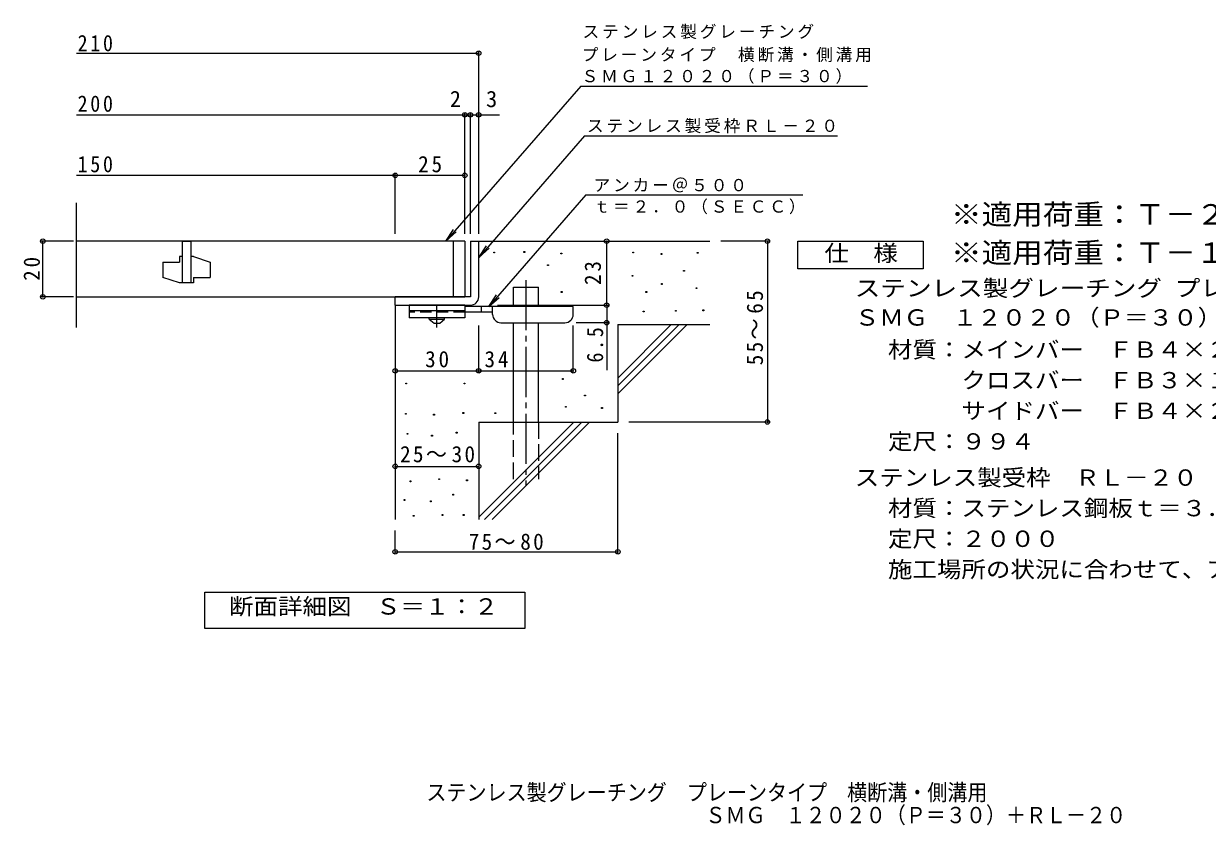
# Model space of a CAD drawing. Units: millimetres, scale not verified. Extents: x -314 to 325, y -273 to 224.
# Drawn here: x -314.5 to 110.8, y -273.5 to 14.7 of the extents above; entities that cross this region are included whole.
import ezdxf
from ezdxf.enums import TextEntityAlignment as Align

# ---------------------------------------------------------------- set-up
doc = ezdxf.new("R2010")
doc.units = ezdxf.units.MM
doc.header["$LTSCALE"] = 2
doc.header["$PDMODE"] = 32
doc.header["$PDSIZE"] = 1.6
for name, pattern in [('CHAIN1', [8, 5, -1, 1, -1]), ('CHAIN2', [12, 9, -1, 1, -1]), ('DASHED2', [3, 2, -1]), ('DASHED3', [4, 3, -1])]:
    doc.linetypes.add(name, pattern=pattern)
for name, color, linetype, lineweight in [('D-0', 7, 'Continuous', 9), ('D-1', 2, 'Continuous', 9), ('D-2', 3, 'Continuous', 9), ('D-4', 7, 'Continuous', 9), ('D-5', 7, 'Continuous', 9), ('D-6', 6, 'Continuous', 5), ('D-9', 4, 'Continuous', 9)]:
    doc.layers.add(name, color=color, linetype=linetype, lineweight=lineweight)
doc.layers.add('F-5', color=2, linetype='Continuous')
doc.styles.add('ＭＳ ゴシック', font='')
doc.styles.get('ＭＳ ゴシック').set_extended_font_data('MS Gothic')

msp = doc.modelspace()

# ---------------------------------------------------------------- linework, layer by layer
at = {"layer": 'D-0'}
for points in [[(-145.56, -67.676), (-145.56, -67.376), (-145.26, -67.376), (-145.26, -67.676)], [(-134.732, -67.541), (-134.732, -67.241), (-134.432, -67.241), (-134.432, -67.541)], [(-121.468, -68.082), (-121.468, -67.782), (-121.168, -67.782), (-121.168, -68.082)], [(-95.616, -67.676), (-95.616, -67.376), (-95.316, -67.376), (-95.316, -67.676)], [(-85.465, -68.218), (-85.465, -67.918), (-85.165, -67.918), (-85.165, -68.218)], [(-72.472, -67.812), (-72.472, -67.512), (-72.172, -67.512), (-72.172, -67.812)], [(-126.205, -72.278), (-126.205, -71.978), (-125.905, -71.978), (-125.905, -72.278)], [(-95.887, -76.068), (-95.887, -75.768), (-95.587, -75.768), (-95.587, -76.068)], [(-77.344, -74.308), (-77.344, -74.008), (-77.044, -74.008), (-77.044, -74.308)], [(-85.33, -79.046), (-85.33, -78.746), (-85.03, -78.746), (-85.03, -79.046)], [(-72.878, -80.535), (-72.878, -80.234), (-72.578, -80.234), (-72.578, -80.535)], [(-121.333, -81.888), (-121.333, -81.588), (-121.033, -81.588), (-121.033, -81.888)], [(-90.879, -81.888), (-90.879, -81.588), (-90.579, -81.588), (-90.579, -81.888)], [(-91.827, -88.926), (-91.827, -88.626), (-91.527, -88.626), (-91.527, -88.926)], [(-80.322, -88.655), (-80.322, -88.355), (-80.022, -88.355), (-80.022, -88.655)], [(-70.441, -88.52), (-70.441, -88.22), (-70.141, -88.22), (-70.141, -88.52)], [(-177.19, -114.795), (-177.19, -114.495), (-176.89, -114.495), (-176.89, -114.795)], [(-156.253, -114.795), (-156.253, -114.495), (-155.953, -114.495), (-155.953, -114.795)], [(-120.927, -113.154), (-120.927, -112.854), (-120.627, -112.854), (-120.627, -113.154)], [(-112.941, -119.109), (-112.941, -118.809), (-112.641, -118.809), (-112.641, -119.109)], [(-119.844, -123.17), (-119.844, -122.869), (-119.544, -122.869), (-119.544, -123.17)], [(-106.85, -123.576), (-106.85, -123.276), (-106.55, -123.276), (-106.55, -123.576)], [(-177.342, -125.682), (-177.342, -125.382), (-177.042, -125.382), (-177.042, -125.682)], [(-167.216, -125.987), (-167.216, -125.687), (-166.916, -125.687), (-166.916, -125.987)], [(-156.633, -125.378), (-156.633, -125.077), (-156.333, -125.077), (-156.333, -125.378)], [(-145.152, -125.473), (-145.152, -125.173), (-144.852, -125.173), (-144.852, -125.473)], [(-176.733, -132.915), (-176.733, -132.615), (-176.433, -132.615), (-176.433, -132.915)], [(-167.901, -133.524), (-167.901, -133.224), (-167.601, -133.224), (-167.601, -133.524)], [(-159.07, -132.458), (-159.07, -132.158), (-158.77, -132.158), (-158.77, -132.458)], [(-175.667, -149.969), (-175.667, -149.669), (-175.367, -149.669), (-175.367, -149.969)], [(-165.313, -149.207), (-165.313, -148.907), (-165.013, -148.907), (-165.013, -149.207)], [(-155.339, -149.588), (-155.339, -149.288), (-155.039, -149.288), (-155.039, -149.588)], [(-177.799, -156.669), (-177.799, -156.369), (-177.499, -156.369), (-177.499, -156.669)], [(-168.358, -157.125), (-168.358, -156.825), (-168.058, -156.825), (-168.058, -157.125)], [(-160.288, -154.765), (-160.288, -154.465), (-159.988, -154.465), (-159.988, -154.765)], [(-174.525, -162.379), (-174.525, -162.079), (-174.225, -162.079), (-174.225, -162.379)], [(-164.171, -162.074), (-164.171, -161.774), (-163.871, -161.774), (-163.871, -162.074)], [(-156.557, -162.074), (-156.557, -161.774), (-156.257, -161.774), (-156.257, -162.074)]]:
    msp.add_lwpolyline(points, close=True, dxfattribs=at)
at = {"layer": 'D-1'}
for p, q in [((-153.985, -63.487), (-153.985, -83.486)), ((-153.985, -63.487), (-150.985, -63.487)), ((-150.985, -83.486), (-150.985, -63.487)), ((-153.985, -83.486), (-180.985, -83.486)), ((-180.985, -86.486), (-180.985, -83.486)), ((-180.985, -86.486), (-154.985, -86.486)), ((-154.985, -86.486), (-153.985, -86.486))]:
    msp.add_line(p, q, dxfattribs=at)
msp.add_arc((-153.985, -83.486), 3, 270, 0, dxfattribs=at)
at = {"layer": 'D-2'}
for p, q in [((-295.519, -94.535), (-295.519, -49.747)), ((-155.985, -63.486), (-295.519, -63.486)), ((-257.485, -63.486), (-254.485, -63.486)), ((-257.485, -63.486), (-257.485, -78.486)), ((-254.485, -63.486), (-254.485, -78.486)), ((-159.985, -83.486), (-159.985, -63.486)), ((-155.985, -63.486), (-155.985, -83.486)), ((-264.485, -70.986), (-264.485, -76.486)), ((-264.485, -70.986), (-258.485, -70.986)), ((-258.485, -68.986), (-258.485, -70.986)), ((-257.485, -68.986), (-258.485, -68.986)), ((-253.485, -68.986), (-254.485, -68.986)), ((-253.485, -76.486), (-247.485, -76.486)), ((-295.519, -83.486), (-155.985, -83.486))]:
    msp.add_line(p, q, dxfattribs=at)
for points in [[(-253.485, -68.986), (-247.485, -70.986), (-247.485, -76.486)], [(-253.485, -76.486), (-253.485, -78.486), (-258.485, -78.486), (-264.485, -76.486)]]:
    msp.add_lwpolyline(points, dxfattribs=at)
at = {"layer": 'D-4'}
for p, q in [((-150.985, -60.895), (-150.985, 4.687)), ((-295.519, 4.087), (-150.985, 4.087)), ((-295.519, -18.052), (-155.985, -18.052)), ((-155.985, -60.895), (-155.985, -17.452)), ((-155.985, -18.052), (-154.985, -18.052)), ((-154.985, -18.052), (-143.453, -18.052)), ((-153.985, -60.895), (-153.985, -17.452)), ((-295.519, -39.803), (-180.985, -39.803)), ((-180.985, -60.895), (-180.985, -39.203)), ((-180.985, -39.803), (-155.985, -39.803)), ((-296.589, -63.487), (-308.199, -63.487)), ((-307.599, -83.487), (-307.599, -63.487)), ((-104.992, -86.486), (-104.992, -63.487)), ((-46.633, -63.487), (-63.985, -63.487)), ((-47.233, -63.487), (-47.233, -128.487)), ((-296.589, -83.487), (-308.199, -83.487)), ((-144.183, -86.486), (-104.392, -86.486)), ((-104.992, -86.486), (-104.992, -109.836)), ((-104.392, -92.786), (-115.984, -92.786)), ((-150.984, -110.707), (-150.984, -93.786)), ((-116.984, -110.707), (-116.984, -93.786)), ((-46.633, -128.487), (-96.985, -128.487)), ((-100.985, -175.757), (-100.985, -132.487)), ((-180.985, -144.438), (-150.985, -144.438)), ((-180.985, -175.757), (-180.985, -167.486)), ((-180.985, -175.157), (-100.985, -175.157))]:
    msp.add_line(p, q, dxfattribs=at)
msp.add_lwpolyline([(-180.984, -110.107), (-150.984, -110.107), (-116.984, -110.107)], dxfattribs=at)
for p in [(-150.985, 4.087), (-155.985, -18.052), (-153.985, -18.052), (-150.985, -18.052), (-180.985, -39.803), (-155.985, -39.803), (-307.599, -63.487), (-104.992, -63.487), (-47.233, -63.487), (-307.599, -83.487), (-104.992, -86.486), (-104.992, -92.786), (-180.984, -110.107), (-150.984, -110.107), (-116.984, -110.107), (-47.233, -128.487), (-180.985, -144.438), (-150.985, -144.438), (-180.985, -175.157), (-100.985, -175.157)]:
    msp.add_point(p, dxfattribs=at)
at = {"layer": 'D-5'}
for p, q in [((-114.333, -7.763), (-11.284, -7.763)), ((-112.968, -25.639), (-22.048, -25.639)), ((-112.452, -46.877), (-147.361, -86.986)), ((-112.452, -46.877), (-34.562, -46.877)), ((-162.833, -63.486), (-159.086, -60.176)), ((-150.985, -69.319), (-148.223, -65.152)), ((-147.361, -86.986), (-144.599, -82.818)), ((-147.361, -86.986), (-143.615, -83.675))]:
    msp.add_line(p, q, dxfattribs=at)
for points in [[(-114.333, -7.763), (-162.833, -63.486), (-160.071, -59.319)], [(-112.968, -25.639), (-150.985, -69.319), (-147.239, -66.008)]]:
    msp.add_lwpolyline(points, dxfattribs=at)
for points in [[(-36.272, -73.486), (-36.272, -63.486), (8.728, -63.486), (8.728, -73.486)], [(-249.384, -202.675), (-249.384, -189.675), (-134.384, -189.675), (-134.384, -202.675)]]:
    msp.add_lwpolyline(points, close=True, dxfattribs=at)
at = {"layer": 'D-6'}
for p, q in [((-150.985, -63.487), (-67.985, -63.487)), ((-138.527, -86.986), (-138.527, -79.986)), ((-138.527, -79.986), (-129.527, -79.986)), ((-129.527, -86.986), (-129.527, -79.986)), ((-180.985, -86.486), (-180.985, -163.486)), ((-138.527, -128.487), (-138.527, -92.786)), ((-129.527, -128.487), (-129.527, -92.786)), ((-100.985, -112.688), (-81.783, -93.486)), ((-100.985, -93.486), (-67.985, -93.486)), ((-100.985, -115.517), (-78.955, -93.486)), ((-100.985, -93.486), (-100.985, -128.487)), ((-100.985, -118.345), (-76.127, -93.486)), ((-150.985, -128.487), (-150.985, -163.486)), ((-150.985, -128.487), (-100.985, -128.487)), ((-150.985, -162.688), (-116.783, -128.487)), ((-148.955, -163.486), (-113.955, -128.487)), ((-146.127, -163.486), (-111.127, -128.487))]:
    msp.add_line(p, q, dxfattribs=at)
at = {"layer": 'D-6', "linetype": 'CHAIN2'}
msp.add_line((-134.027, -77.523), (-134.027, -151.153), dxfattribs=at)
at = {"layer": 'D-6', "linetype": 'DASHED3'}
for p, q in [((-138.527, -148.986), (-138.527, -128.487)), ((-129.527, -128.487), (-129.527, -148.986))]:
    msp.add_line(p, q, dxfattribs=at)
at = {"layer": 'D-9', "color": 3}
for p, q in [((-175.984, -86.486), (-175.984, -90.986)), ((-155.984, -86.486), (-175.984, -86.486)), ((-155.984, -88.486), (-175.984, -88.486)), ((-155.984, -86.486), (-155.984, -90.986)), ((-155.984, -90.986), (-175.984, -90.986))]:
    msp.add_line(p, q, dxfattribs=at)
at = {"layer": 'D-9', "color": 3, "linetype": 'DASHED2'}
msp.add_line((-155.984, -88.986), (-175.984, -88.986), dxfattribs=at)
at = {"layer": 'D-9', "linetype": 'CHAIN1'}
msp.add_line((-165.984, -94.534), (-165.984, -86.486), dxfattribs=at)
at = {"layer": 'D-9'}
for p, q in [((-116.984, -86.986), (-155.984, -86.986)), ((-145.979, -88.986), (-155.984, -88.986)), ((-149.984, -88.986), (-149.984, -86.986)), ((-145.984, -89.786), (-145.984, -86.986)), ((-116.984, -89.786), (-116.984, -86.986)), ((-142.984, -92.786), (-119.984, -92.786))]:
    msp.add_line(p, q, dxfattribs=at)
at = {"layer": 'D-9', "color": 2}
for p, q in [((-168.734, -91.486), (-168.734, -90.986)), ((-168.734, -91.486), (-166.984, -92.986)), ((-168.734, -91.486), (-163.234, -91.486)), ((-166.984, -92.986), (-164.984, -92.986)), ((-164.984, -92.986), (-163.234, -91.486)), ((-163.234, -91.486), (-163.234, -90.986))]:
    msp.add_line(p, q, dxfattribs=at)
at = {"layer": 'D-9'}
for centre, start, end in [((-142.984, -89.786), 180, 270), ((-119.984, -89.786), 270, 0)]:
    msp.add_arc(centre, 3, start, end, dxfattribs=at)

# ---------------------------------------------------------------- texts
at = {"layer": 'D-4', "color": 2, "style": 'ＭＳ ゴシック'}
for s, p in [('2', (-161.353, -17.052)), ('3', (-148.325, -17.052))]:
    msp.add_text(s, height=5.865, dxfattribs=at).set_placement(p, align=Align.BOTTOM_LEFT)
at = {"layer": 'D-4', "color": 2, "char_height": 5.865, "attachment_point": 7, "style": 'ＭＳ ゴシック'}
for s, insert in [('\\T1.27;\\W0.9;210', (-295.126, 4.698)), ('\\T1.27;\\W0.9;200', (-295.126, -17.052)), ('\\T1.27;\\W0.9;150', (-295.126, -38.803)), ('\\T1.27;\\W0.95;25', (-172.735, -38.803)), ('\\T1.27;\\W0.95;30', (-170.234, -108.907)), ('\\T1.27;\\W0.95;34', (-148.91, -108.907)), ('\\T1.22;\\W0.95;25～30', (-179.235, -143.056)), ('\\T1.22;\\W0.95;75～80', (-154.559, -174.503))]:
    msp.add_mtext(s, dxfattribs=dict(at, insert=insert))
at = {"layer": 'D-4', "color": 2, "char_height": 5.865, "attachment_point": 7, "rotation": 90, "style": 'ＭＳ ゴシック'}
for s, insert in [('\\T1.27;\\W0.95;20', (-308.599, -77.737)), ('\\T1.27;\\W0.95;23', (-106.992, -79.236)), ('\\T1.22;\\W0.95;55～65', (-48.754, -108.087)), ('\\T1.27;\\W0.9;6.5', (-106.192, -107.125))]:
    msp.add_mtext(s, dxfattribs=dict(at, insert=insert))
at = {"layer": 'D-5', "color": 3, "style": 'ＭＳ ゴシック', "width": 1.1}
for s, p in [('※適用荷重：Ｔ－２（横断溝用）', (18.728, -59.705)), ('※適用荷重：Ｔ－１４（側溝用）', (18.728, -73.486))]:
    msp.add_text(s, height=7.331, dxfattribs=at).set_placement(p, align=Align.BOTTOM_LEFT)
at = {"layer": 'D-5', "color": 2, "style": 'ＭＳ ゴシック'}
for s, width, p in [('仕\u3000様', 1.1, (-26.772, -72.486)), ('ステンレス製グレーチング プレーンタイプ 横断溝・側溝用', 1.15, (-15.854, -85.07)), ('ＳＭＧ\u3000１２０２０（Ｐ＝３０）', 1.1, (-15.854, -95.602)), ('材質：メインバー\u3000ＦＢ４×２０（ＳＵＳ３０４）', 1.1, (-3.912, -107.152)), ('\u3000\u3000\u3000クロスバー\u3000ＦＢ３×１５（ＳＵＳ３０４）', 1.1, (-3.912, -118.152)), ('\u3000\u3000\u3000サイドバー\u3000ＦＢ４×２０（ＳＵＳ３０４）', 1.1, (-3.912, -129.152)), ('定尺：９９４', 1.1, (-3.912, -140.152)), ('ステンレス製受枠\u3000ＲＬ－２０', 1.1, (-15.854, -153.152)), ('材質：ステンレス鋼板ｔ＝３．０（ＳＵＳ３０４）', 1.1, (-3.912, -164.152)), ('定尺：２０００', 1.1, (-3.912, -175.152)), ('施工場所の状況に合わせて、アンカーをプライヤー等で折り曲げてご使用ください。', 1.1, (-3.912, -186.152)), ('断面詳細図\u3000Ｓ＝１：２', 1.1, (-240.699, -199.481)), ('ステンレス製グレーチング\u3000プレーンタイプ\u3000横断溝・側溝用', 0.9, (-169.774, -266.317))]:
    msp.add_text(s, height=5.865, dxfattribs=dict(at, width=width)).set_placement(p, align=Align.BOTTOM_LEFT)
at = {"layer": 'D-5', "char_height": 4.399, "attachment_point": 7, "style": 'ＭＳ ゴシック'}
for s, insert in [('\\T1.17;ステンレス製グレーチング', (-113.67, 9.171)), ('\\T1.17;プレーンタイプ\u3000横断溝・側溝用', (-113.981, 0.839)), ('\\T1.17;ＳＭＧ１２０２０（Ｐ＝３０）', (-114.024, -6.922)), ('\\T1.17;ステンレス製受枠ＲＬ－２０', (-112.09, -24.687)), ('\\T1.17;アンカー＠５００', (-109.723, -45.945)), ('\\T1.17;ｔ＝２．０（ＳＥＣＣ）', (-109.723, -53.808))]:
    msp.add_mtext(s, dxfattribs=dict(at, insert=insert))
at = {"layer": 'F-5', "style": 'ＭＳ ゴシック', "width": 0.9}
msp.add_text('ＳＭＧ\u3000１２０２０（Ｐ＝３０）＋ＲＬ－２０', height=5.865, dxfattribs=at).set_placement((-69.511, -274.462), align=Align.BOTTOM_LEFT)

doc.saveas('drawing.dxf')
